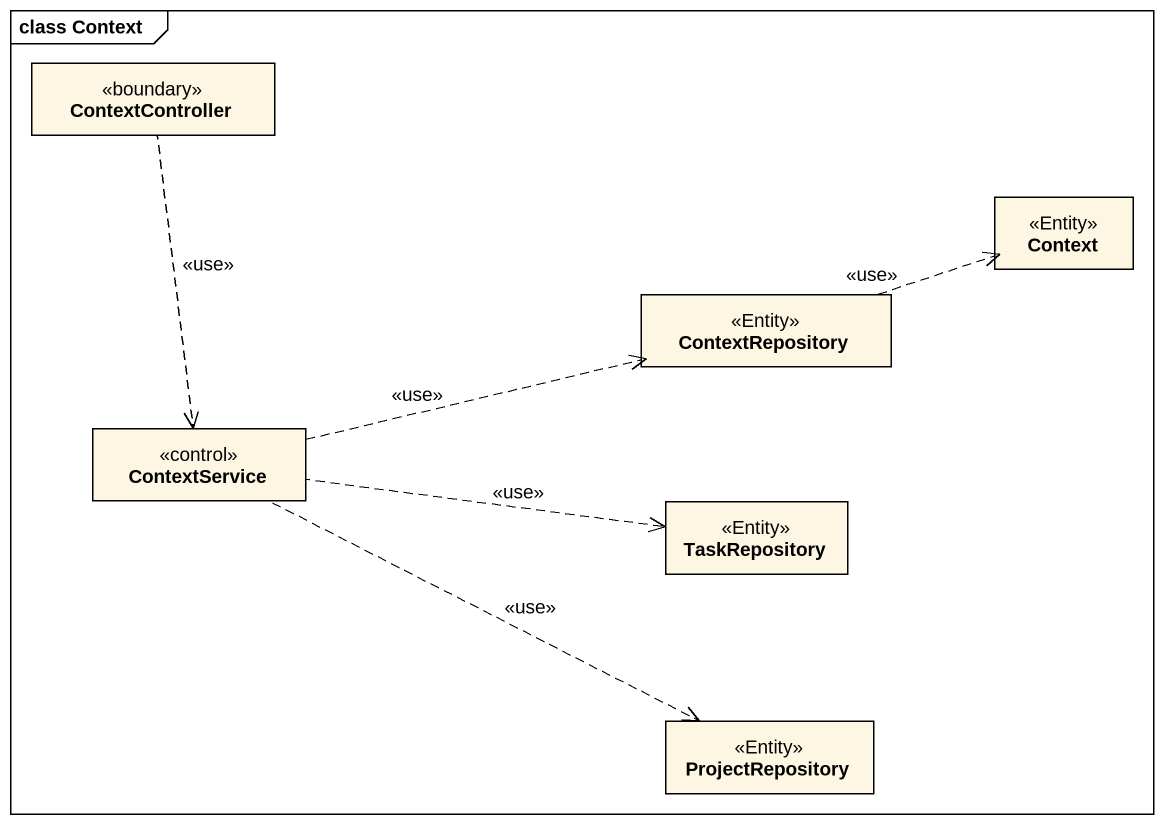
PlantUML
@startuml
mainframe class Context
hide circle
hide empty members
class ContextController <<boundary>>
class Context <<Entity>>
class ContextRepository <<Entity>>
class ContextService <<control>>
class TaskRepository <<Entity>>
class ProjectRepository <<Entity>>
ContextController ..> ContextService : <<use>>
ContextRepository .right.> Context : <<use>>
ContextService .right.> ContextRepository : <<use>>
ContextService .right.> TaskRepository : <<use>>
ContextService .right.> ProjectRepository : <<use>>
@enduml
